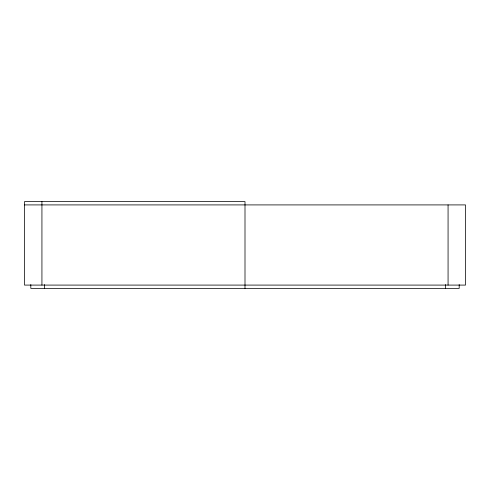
<?xml version="1.0" encoding="UTF-8"?>
<svg xmlns="http://www.w3.org/2000/svg" width="490" height="490" viewBox="0 0 490 490"><rect width="100%" height="100%" fill="white"/><g stroke="black" fill="none" stroke-linecap="round" stroke-linejoin="round"><path stroke-width="0.73" d="M24.5 204.912L465.5 204.912L465.5 285.088L24.5 285.088L24.5 201.617L245 201.617L245 288.383M459.185 284.568L459.185 288.383L30.815 288.383L30.815 284.568M448.068 204.912L448.068 285.088M445.453 284.574L445.453 288.383M44.547 284.574L44.547 288.383M41.932 201.617L41.932 285.088"/></g></svg>
